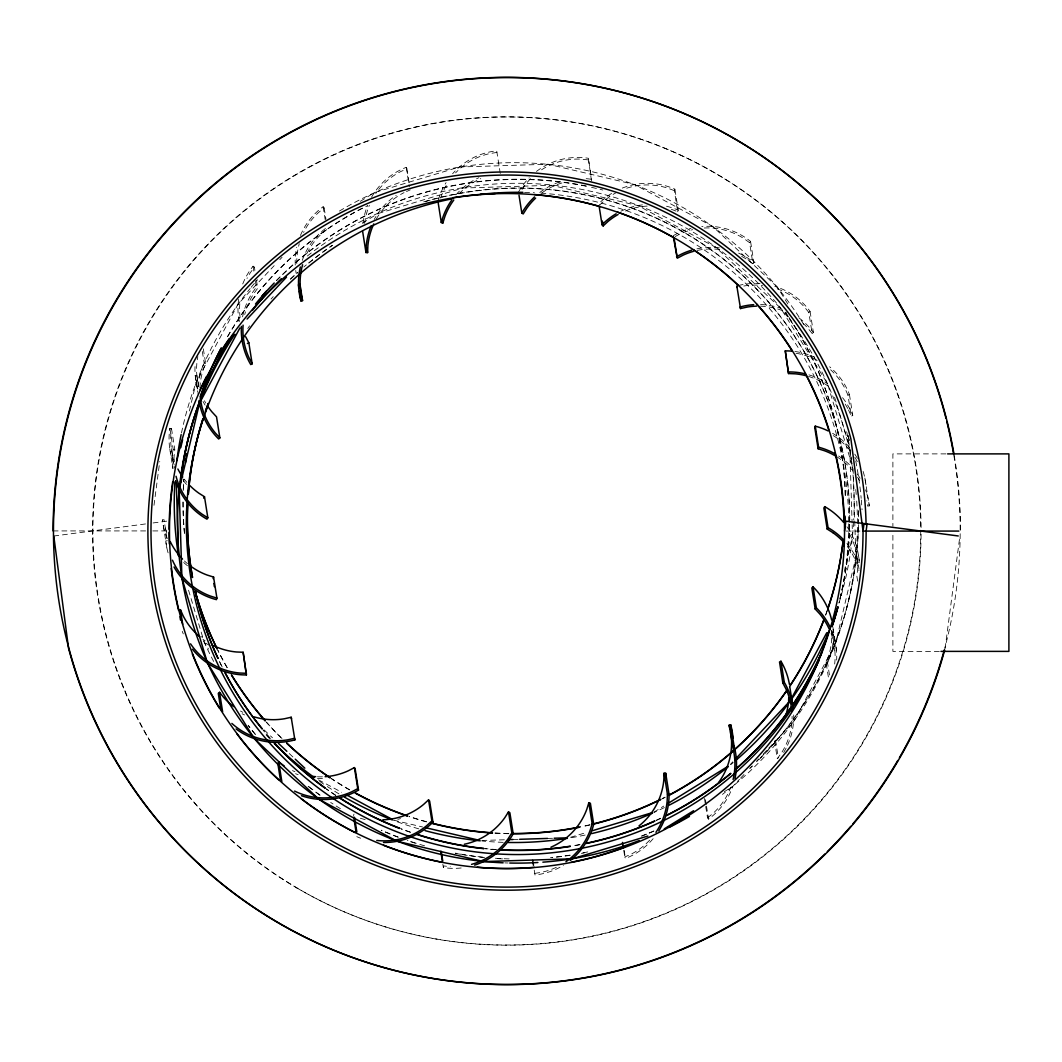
<?xml version="1.0" encoding="UTF-8"?>
<svg xmlns="http://www.w3.org/2000/svg" width="1062" height="1062" viewBox="0 0 1062 1062"><rect width="100%" height="100%" fill="white"/><g stroke="black" fill="none" stroke-linecap="round" stroke-linejoin="round"><path stroke-width="0.75" stroke-dasharray="5 3.75" d="M174.155 464.731A68.074 68.074 -9 0 1 169.867 428.318L171.486 428.504L170.77 435.261A66.441 66.441 0 0 0 174.686 461.625M171.486 428.504L174.805 449.558L174.102 456.315A66.441 66.441 0 0 0 174.075 463.019M461.187 867.973A68.154 68.141 -9 0 1 443.358 867.548L443.531 865.942L450.288 866.645M591.494 180.925L588.335 158.265L591.667 179.319M153.99 505.3L159.751 461.492M945.1 648.457L959.663 537.81M189.394 410.928L196.165 382.147L238.153 303.971L274.182 265.659M844.237 571.436L852.52 536.257L852.162 524.761M768.769 748.179L793.54 721.841L835.528 643.665L855.853 557.298L853.105 468.634M440.73 198.09L441.54 195.501A66.508 66.494 0 0 1 447.434 183.46M203.333 348.854L205.643 363.43L203.2 369.762A66.441 66.428 0 0 0 199.935 388.201M353.447 815.616L354.018 814.103M671.33 209.28L677.675 211.71L674.343 190.656L674.914 189.155A68.141 68.127 -9 0 0 621.389 188.452M677.675 211.71L678.246 210.196L674.914 189.155M828.36 676.959L826.05 662.383L828.493 656.05A66.441 66.428 0 0 0 831.639 630.908M522.039 189.448L523.5 187.151A66.521 66.508 0 0 1 532.301 177.049M242.733 283.952A68.048 68.048 -9 0 1 253.075 266.217L254.389 267.146L250.393 272.642A66.441 66.428 0 0 0 247.008 278.443M256.433 280.102L257.721 288.2L253.725 293.696A66.441 66.428 0 0 0 244.738 314.538M741.634 256.38A66.521 66.521 0 0 1 747.436 259.752L752.931 263.748L749.599 242.694L750.555 241.393A68.154 68.141 -9 0 0 701.77 226.564M752.931 263.748L753.887 262.433L750.555 241.393M279.81 259.686L282.067 257.283M730.537 764.242L732.78 761.839M705.726 806.523L707.518 817.859L708.54 819.107A68.101 68.087 -9 0 0 732.74 786.491L739.497 779.309M740.626 778.101L743.997 774.517M756.383 761.348L758.64 758.945M763.14 754.166L767.64 749.374M300.427 235.472A68.048 68.048 -9 0 1 323.14 206.718L324.162 207.953L318.892 212.227A66.455 66.455 0 0 0 303.586 232.432M810.08 311.405L813.399 332.459L812.151 333.481L808.819 312.427L810.08 311.405A68.101 68.087 -9 0 0 777.437 287.231L712.761 226.485L634.545 184.522L548.138 164.238L459.408 166.999L374.421 192.607L359.049 202.125M707.518 817.859L712.801 813.585A66.455 66.455 0 0 0 730.762 787.221M362.381 223.166L377.753 213.648A68.127 68.114 -9 0 1 396.179 195.355M653.94 812.164L663.723 806.098M724.35 791.681L732.74 786.491M675.14 236.534L679.959 234.012A66.521 66.521 0 0 1 692.636 229.657M371.514 197.28A68.061 68.061 -9 0 1 374.421 192.607A68.127 68.114 -9 0 1 406.242 167.345L406.905 168.818L400.693 171.579A66.481 66.468 0 0 0 375.762 193.51M406.507 191.532L410.237 189.872M849.427 394.44L852.759 415.494L851.286 416.145L847.954 395.104L849.427 394.44A68.074 68.061 -9 0 0 829.648 366.788M653.13 838.688A68.127 68.114 -9 0 1 625.452 858.468L624.788 856.994L631.001 854.233A66.481 66.468 0 0 0 651.019 838.675M570.52 837.294L586.264 832.555M496.95 152.424L490.232 153.486A66.508 66.494 0 0 0 455.611 172.854M166.814 547.766L162.42 519.929L164.013 519.676L167.371 540.956M167.345 540.717L165.738 540.97A68.048 68.048 -9 0 0 168.566 554.404M864.866 478.046L869.274 505.884L867.681 506.136L866.831 500.773M534.744 873.389L541.461 872.327A66.508 66.494 0 0 0 556.674 867.15M53.777 536.031L146.583 523.805M153.074 522.955L167.796 521.017M481.869 840.467L504.862 839.763M513.079 839.498L519.65 839.299M547.58 838.436L552.519 838.276M945.923 453.886L892.89 453.886L892.89 526.301M53.1 530.92L146.304 530.92M152.822 530.92L167.477 530.92M846.175 531.08L860.831 531.08M939.299 651.378L892.89 651.378L892.89 532.872M588.162 159.871L581.405 159.167A66.521 66.508 0 0 0 539.589 171.128M169.867 428.344L173.199 449.385L174.805 449.558M393.816 820.236L422.61 826.993M674.343 190.656L667.998 188.226A66.521 66.521 0 0 0 625.77 188.518M202.338 351.509L204.13 362.846L205.643 363.43M826.05 662.383L827.563 662.967L829.608 675.923M318.494 779.84L341.672 792.265M749.599 242.694L744.104 238.711A66.521 66.521 0 0 0 703.243 228.065M255.384 280.78L256.407 287.244L257.721 288.2M852.162 465.488L827.497 383.701L780.769 308.285L716.093 247.526L637.877 205.577L551.47 185.292L462.74 188.04L377.753 213.648A68.061 68.061 -9 0 0 374.182 219.529M264.106 729.913L272.483 737.785M289.249 753.529L294.041 758.029M808.819 312.427L804.545 307.144A66.508 66.494 0 0 0 776.906 288.758M812.151 333.481L807.877 328.198A66.508 66.494 0 0 0 803.151 323.432M787.818 303.984L777.437 287.231A68.141 68.141 -9 0 0 772.167 285.638M188.545 590.207L204.196 642.112L208.524 649.094M847.954 395.104L845.193 388.904A66.481 66.481 0 0 0 830.63 369.788M848.525 409.945L851.286 416.145M834.599 397.254L849.773 447.58A68.101 68.101 -9 0 0 831.785 432.845M858.574 555.877L859.596 562.356M856.968 556.116L859.012 569.073M857.645 581.113L856.875 576.254L857.592 569.497A66.441 66.441 0 0 0 847.834 531.08M832.966 627.483L835.528 643.665M836.471 650.475L833.139 629.421A68.061 68.048 -9 0 1 827.563 662.967M831.891 631.014L834.865 650.608M775.539 740.187L778.353 757.989M774.49 740.851L777.304 758.666L781.3 753.17A66.441 66.428 0 0 0 792.106 716.359M705.46 799.686L706.23 804.545M706.495 806.164L708.54 819.107M704.451 798.425L705.473 804.903M624.164 850.37L625.452 858.468M623.766 850.516L624.788 856.994M500.282 173.464L496.697 150.831A68.141 68.141 -9 0 0 459.408 166.999A68.087 68.087 -9 0 0 452.598 173.77M534.226 870.123L534.996 874.982A68.141 68.141 -9 0 0 563.404 865.304M406.905 168.818L409.202 183.394M406.242 167.345L409.321 186.779M442.841 864.309L443.358 867.548M324.162 207.953L325.968 219.29M323.153 206.705L325.198 219.648M254.389 267.146L254.893 270.385M253.075 266.204L254.097 272.682M238.525 317.697L239.043 320.936M196.828 375.205L198.514 386.701M195.209 375.337L198.289 394.772M196.165 382.147L197.705 391.865M171.394 448.642L174.46 468.077M169.787 448.881L172.867 468.315M849.826 449.226L852.109 523.115M953.835 455.332A453.54 453.54 0 0 1 944.729 648.311M855.733 460.961A356.022 356.022 0 0 1 861.176 498.343M861.322 499.976A356.022 356.022 0 0 1 862.039 509.787M921.086 534.332A414.087 414.087 0 0 1 298.09 888.602A414.087 414.087 0 0 1 300.904 171.925A414.087 414.087 0 0 1 921.099 531.08M954.207 455.479A453.54 453.54 0 0 1 960.552 531.08M187.483 565.754A68.101 68.101 -9 0 1 183.328 562.143M187.456 563.643A66.455 66.455 0 0 1 184.443 560.975M166.774 532.858A66.455 66.455 0 0 1 165.061 526.38M167.119 538.527A68.048 68.048 -9 0 1 162.406 519.929M210.064 645.683A68.127 68.127 -9 0 1 204.196 642.112M183.301 633.908A68.074 68.061 -9 0 1 182.252 631.372M205.099 640.784A66.481 66.481 0 0 1 202.908 639.231M244.552 714.952A68.101 68.087 -9 0 1 242.083 713.744M242.826 712.297A66.508 66.494 0 0 1 240.463 711.022M848.671 523.832A331.171 331.132 -9 0 1 838.94 603.123M524.548 192.368A331.171 331.132 -9 0 1 534.372 192.726M540.89 193.125A331.171 331.132 -9 0 1 848.671 522.199M455.93 194.824A68.087 68.087 -9 0 1 462.74 188.04A68.141 68.141 -9 0 1 478.896 177.673M539.775 192.474A68.114 68.114 -9 0 1 563.033 180.938M586.171 178.695A68.114 68.114 -9 0 1 591.64 179.319M855.76 489.555A339.946 339.92 -9 0 1 856.211 494.48M856.702 501.078A339.946 339.92 -9 0 1 722.439 794.389M508.101 862.994A339.946 339.92 -9 0 1 504.795 862.888M307.316 256.022A339.946 339.92 -9 0 1 852.162 463.603M302.285 260.376A68.101 68.087 -9 0 1 326.485 227.746L327.494 229.007L322.224 233.268A66.455 66.455 0 0 0 306.334 254.694M793.699 714.965A68.048 68.048 -9 0 1 786.73 746.891M786.119 748.113A68.048 68.048 -9 0 1 782.654 754.047M831.612 630.509A68.061 68.048 -9 0 1 836.644 660.086M846.945 543.465A68.074 68.074 -9 0 1 858.521 563.643M838.648 456.023A68.101 68.101 -9 0 1 852.202 467.599M808.952 374.846A68.127 68.127 -9 0 1 827.497 383.687M760.551 304.529A68.141 68.141 -9 0 1 780.769 308.285M696.938 248.84A68.154 68.141 -9 0 1 721.549 248.15M738.661 253.168A68.154 68.141 -9 0 1 753.887 262.447M620.951 211.179A68.141 68.127 -9 0 1 644.687 204.634M666.538 206.24A68.141 68.127 -9 0 1 678.246 210.196M205.072 405.087A68.061 68.048 -9 0 1 203.015 401.502M197.784 388.825A68.061 68.048 -9 0 1 195.249 362.978M198.382 386.78A68.061 68.048 -9 0 1 204.13 362.846M205.762 403.082A66.441 66.428 0 0 1 204.448 400.746M198.621 385.772A66.441 66.428 0 0 1 197.837 356.5M673.189 235.724A68.154 68.141 -9 0 1 690.937 228.41M697.283 250.42A66.521 66.521 0 0 1 722.625 249.968M611.593 193.443A68.141 68.127 -9 0 0 598.729 203.705L599.818 204.886L604.822 200.293A66.521 66.521 0 0 1 615.933 192.806M625.332 210.993A66.521 66.521 0 0 1 647.515 206.055M518.495 192.023A68.114 68.114 -9 0 1 529.234 177.792M536.443 171.433A68.114 68.114 -9 0 1 588.308 158.265M541.832 192.965A66.521 66.508 0 0 1 564.772 182.16M438.327 200.174A68.087 68.087 -9 0 1 446.067 182.611M458.943 193.895A66.508 66.494 0 0 1 480.794 178.602M363.071 223.246A68.061 68.061 -9 0 1 367.372 205.948M364.678 223.432A66.481 66.468 0 0 1 369.377 205.298M376.253 219.117A66.481 66.468 0 0 1 404.025 192.634M296.139 273.213A68.048 68.048 -9 0 1 295.727 270.491M295.249 265.022A68.048 68.048 -9 0 1 296.723 247.26M296.802 263.602A66.455 66.455 0 0 1 299.272 243.702M239.189 321.759A68.048 68.048 -9 0 1 238.777 298.515M240.131 317.485A66.441 66.428 0 0 1 240.185 300.095M242.587 316.861A68.074 68.061 -9 0 1 256.407 287.244M849.666 524.681A331.171 331.132 -9 0 1 839.166 602.22M660.604 818.457A331.171 331.132 -9 0 1 656.197 820.514M579.892 844.741A331.171 331.132 -9 0 1 571.9 846.148M495.157 849.653A331.171 331.132 -9 0 1 485.453 848.83M410.423 832.342A331.171 331.132 -9 0 1 401.263 829.024M335.791 795.504A331.171 331.132 -9 0 1 326.406 789.066M269.469 737.586A331.171 331.132 -9 0 1 263.15 730.165M221.48 665.715A331.171 331.132 -9 0 1 219.356 661.321M290.51 279.226A331.171 331.132 -9 0 1 297.732 272.576M308.843 263.057A331.171 331.132 -9 0 1 332.379 245.481M425.318 201.607A331.171 331.132 -9 0 1 849.68 523.035M849.627 524.455A331.171 331.132 -9 0 1 839.126 602.008M660.564 818.231A331.171 331.132 -9 0 1 656.157 820.289M579.865 844.516A331.171 331.132 -9 0 1 571.874 845.923M496.75 849.547A331.171 331.132 -9 0 1 485.414 848.604M410.383 832.117A331.171 331.132 -9 0 1 401.224 828.798M335.751 795.279A331.171 331.132 -9 0 1 326.379 788.84M270.505 738.581A331.171 331.132 -9 0 1 263.11 729.939M222.17 666.949A331.171 331.132 -9 0 1 219.316 661.095M247.738 328.477A331.171 331.132 -9 0 1 249.61 325.848M271.036 299.072A331.171 331.132 -9 0 1 273.239 296.63M290.47 279.001A331.171 331.132 -9 0 1 297.692 272.35M303.838 266.987A331.171 331.132 -9 0 1 306.321 264.889M308.816 262.832A331.171 331.132 -9 0 1 332.353 245.256M423.698 201.846A331.171 331.132 -9 0 1 849.653 522.809M858.375 510.45A339.946 339.92 -9 0 1 757.047 761.56M752.281 766.153A339.946 339.92 -9 0 1 749.878 768.423M653.847 831.174A339.946 339.92 -9 0 1 647.807 833.723M646.293 834.347A339.946 339.92 -9 0 1 641.7 836.166M584.591 852.786A339.946 339.92 -9 0 1 581.379 853.41M570.095 855.335A339.946 339.92 -9 0 1 552.16 857.592M502.565 858.892A339.946 339.92 -9 0 1 494.348 858.401M484.577 857.565A339.946 339.92 -9 0 1 461.797 854.498M460.165 854.22A339.946 339.92 -9 0 1 455.279 853.33M415.189 843.175A339.946 339.92 -9 0 1 407.383 840.586M398.157 837.241A339.946 339.92 -9 0 1 381.47 830.418M319.967 795.252A339.946 339.92 -9 0 1 313.383 790.393M312.082 789.411A339.946 339.92 -9 0 1 306.905 785.362M255.318 734.466A339.946 339.92 -9 0 1 248.229 725.492M276.518 280.633A339.946 339.92 -9 0 1 589.914 187.005M591.534 187.35A339.946 339.92 -9 0 1 602.818 190.032M848.02 435.619A339.946 339.92 -9 0 1 849.587 442.044M858.375 511.884A339.946 339.92 -9 0 1 858.428 523.473M858.401 525.119A339.946 339.92 -9 0 1 757.007 761.335M752.241 765.941A339.946 339.92 -9 0 1 749.838 768.198M653.82 830.949A339.946 339.92 -9 0 1 647.767 833.497M646.254 834.121A339.946 339.92 -9 0 1 640.12 836.537M587.777 851.91A339.946 339.92 -9 0 1 581.339 853.184M570.055 855.109A339.946 339.92 -9 0 1 550.488 857.538M509.123 858.906A339.946 339.92 -9 0 1 494.321 858.176M482.918 857.18A339.946 339.92 -9 0 1 455.253 853.105M424.627 845.83A339.946 339.92 -9 0 1 407.343 840.361M398.117 837.015A339.946 339.92 -9 0 1 381.431 830.192M340.424 808.673A339.946 339.92 -9 0 1 330.694 802.46M319.927 795.026A339.946 339.92 -9 0 1 306.865 785.137M255.292 734.24A339.946 339.92 -9 0 1 248.189 725.266M276.492 280.408A339.946 339.92 -9 0 1 589.875 186.779M847.98 435.393A339.946 339.92 -9 0 1 849.547 441.819M827.285 610.57A331.171 331.132 -9 0 1 825.665 615.163M665.051 797.389A331.171 331.132 -9 0 1 662.144 798.863M589.954 824.962A331.171 331.132 -9 0 1 581.976 826.74M508.817 833.697A331.171 331.132 -9 0 1 494.082 833.126M426.433 821.895A331.171 331.132 -9 0 1 409.189 816.651M349.597 789.942A331.171 331.132 -9 0 1 331.463 778.765M280.833 737.546A331.171 331.132 -9 0 1 266.217 722.067M227.175 667.746A331.171 331.132 -9 0 1 217.883 650.435M184.483 533.363A331.171 331.132 -9 0 1 183.062 500.56M183.328 489.091A331.171 331.132 -9 0 1 183.872 479.307M227.6 336.734A331.171 331.132 -9 0 1 367.757 205.616M785.389 312.52A331.171 331.132 -9 0 1 788.177 316.569M789.106 317.936A331.171 331.132 -9 0 1 845.352 498.078M827.245 610.345A331.171 331.132 -9 0 1 825.625 614.938M665.024 797.164A331.171 331.132 -9 0 1 662.104 798.637M589.928 824.736A331.171 331.132 -9 0 1 581.936 826.515M508.778 833.471A331.171 331.132 -9 0 1 494.056 832.9M426.393 821.669A331.171 331.132 -9 0 1 409.149 816.426M349.571 789.716A331.171 331.132 -9 0 1 331.437 778.539M281.974 738.475A331.171 331.132 -9 0 1 266.177 721.841M227.135 667.52A331.171 331.132 -9 0 1 217.843 650.209M184.443 533.137A331.171 331.132 -9 0 1 183.022 500.335M183.235 490.498A331.171 331.132 -9 0 1 183.832 479.095M227.56 336.508A331.171 331.132 -9 0 1 364.797 206.851M785.349 312.294A331.171 331.132 -9 0 1 788.15 316.343M789.066 317.711A331.171 331.132 -9 0 1 845.312 497.852M851.166 457.523A339.946 339.92 -9 0 1 853.715 520.141M853.622 521.787A339.946 339.92 -9 0 1 839.099 602.658M733.245 762.569A339.946 339.92 -9 0 1 730.736 764.667M664.374 807.571A339.946 339.92 -9 0 1 654.006 812.457M585.109 835.051A339.946 339.92 -9 0 1 568.993 838.077M503.189 842.352A339.946 339.92 -9 0 1 481.869 840.985M418.747 828.851A339.946 339.92 -9 0 1 393.829 820.501M338.964 793.885A339.946 339.92 -9 0 1 325.038 785.044M323.684 784.128A339.946 339.92 -9 0 1 319.635 781.34M269.536 738.608A339.946 339.92 -9 0 1 263.88 732.594M213.661 661.453A339.946 339.92 -9 0 1 201.674 636.337M181.469 432.991A339.946 339.92 -9 0 1 250.128 288.559M251.176 287.284A339.946 339.92 -9 0 1 257.562 279.704M339.402 211.072A339.946 339.92 -9 0 1 804.983 326.485M846.693 431.73A339.946 339.92 -9 0 1 850.941 455.903M186.554 484.431A68.074 68.074 -9 0 1 183.036 480.197M322.476 778.446A68.154 68.141 -9 0 1 316.98 778.366M400.493 818.603A68.141 68.127 -9 0 1 397.838 819.333M365.155 819.572A68.141 68.127 -9 0 1 357.27 817.169M738.143 285.585A68.141 68.141 -9 0 1 759.967 283.634M846.945 526.779A68.048 68.048 -9 0 1 859.238 562.727M854.777 454.138A68.048 68.048 -9 0 1 857.658 458.824M863.114 471.409A68.048 68.048 -9 0 1 865.942 484.843M833.298 435.619A66.455 66.455 0 0 1 851.087 451.762M854.883 457.297A66.455 66.455 0 0 1 857.512 461.983M836.63 456.66A66.455 66.455 0 0 1 851.883 469.696M857.499 477.21A66.455 66.455 0 0 1 859.57 480.661M857.326 474.05A68.048 68.048 -9 0 1 860.99 479.865M865.57 489.861A68.048 68.048 -9 0 1 866.446 492.463M866.857 493.764A68.048 68.048 -9 0 1 869.274 505.884M794.88 351.482A68.127 68.127 -9 0 1 814.607 357.23M795.996 353.274A66.481 66.481 0 0 1 817.528 360.496M808.487 376.399A66.481 66.481 0 0 1 830.909 388.227M845.193 404.131A66.481 66.481 0 0 1 848.525 409.945M842.564 397.666A68.074 68.061 -9 0 1 852.759 415.494M743.798 286.023A66.508 66.494 0 0 1 762.529 285.492M760.498 306.148A66.508 66.494 0 0 1 786.451 312.334M798.929 317.883A68.101 68.087 -9 0 1 813.412 332.459M298.143 774.676A68.127 68.114 -9 0 1 295.568 773.707M322.436 776.826A66.521 66.521 0 0 1 317.06 776.76M294.917 771.702A66.521 66.521 0 0 1 292.462 770.614M360.589 838.21A68.141 68.141 -9 0 1 356.779 836.657M831.081 633.629A66.441 66.428 0 0 1 834.679 664.015M847.37 546.598A66.441 66.441 0 0 1 858.985 570.599M186.859 482.334A66.441 66.441 0 0 1 184.323 479.214M172.933 468.568A68.048 68.048 -9 0 1 173.199 449.385M296.789 887.898A414.087 414.087 0 0 0 920.714 534.173A414.087 414.087 0 0 0 302.418 170.703A414.087 414.087 0 0 0 296.789 887.898"/><path stroke-width="1.5" d="M213.223 645.497A66.481 66.481 0 0 0 236.361 651.975L243.145 652.267L246.411 674.928A68.127 68.127 -9 0 1 207.528 663.166A68.074 68.061 -9 0 1 192.461 649.201M246.411 674.928L243.145 652.267M362.646 231.476L365.978 252.53L367.598 252.597L367.877 245.813A66.481 66.468 0 0 1 373.797 223.896M658.772 830.909A68.061 68.061 -9 0 0 669.047 794.336L665.715 773.282L664.095 773.216L663.816 779.999A66.481 66.468 0 0 1 638.952 825.944M664.095 773.216L667.427 794.27L667.148 801.053A66.481 66.468 0 0 1 655.931 832.303M792.146 351.177A68.127 68.127 -9 0 0 785.269 350.885L788.535 373.545L795.332 373.824A66.481 66.481 0 0 1 805.899 375.669M788.535 373.545L785.269 350.885M844.542 531.08A337.543 337.543 0 0 0 338.234 238.764A337.543 337.543 0 0 0 338.234 823.395A337.543 337.543 0 0 0 844.542 531.08L845.856 521.177L958.256 535.965M864.03 523.566L863.034 531.08A356.022 356.022 0 0 1 356.54 853.742A356.022 356.022 0 0 1 278.164 258.345A356.022 356.022 0 0 1 850.901 438.925L863.034 531.08L958.906 531.08M867.07 523.964L866.127 531.08A359.115 359.115 0 0 1 329.339 843.162A359.115 359.115 0 0 1 323.684 222.277A359.115 359.115 0 0 1 866.074 524.535M180.739 447.713L182.611 439.721M213.104 578.604L213.581 577.064L207.103 575.033A66.455 66.455 0 0 1 190.616 566.139M213.581 577.064L216.913 598.105L216.436 599.645A68.101 68.101 -9 0 1 181.907 578.232A68.048 68.048 -9 0 1 174.035 566.989M438.234 203.121L441.301 222.542L442.854 223.033L444.872 216.555A66.508 66.494 0 0 1 453.779 200.068M570.161 860.578A68.141 68.141 -9 0 0 572.272 858.813A68.087 68.087 -9 0 0 593.711 824.311L590.379 803.27L588.839 802.779L586.808 809.257A66.508 66.494 0 0 1 550.899 847.211M588.839 802.779L592.171 823.833L590.14 830.311A66.508 66.494 0 0 1 565.927 861.72M828.134 430.92A68.101 68.101 -9 0 0 815.258 426.167L814.78 427.707L818.112 448.748L824.59 450.779A66.455 66.455 0 0 1 835.489 455.97M818.112 448.748L818.59 447.208L815.258 426.167M239.932 327.919L199.497 403.188L179.173 489.555L181.921 578.232L207.528 663.166L254.256 738.581L318.932 799.328L397.148 841.29L483.555 861.574L572.272 858.813L647.82 836.059M790.991 699.34L826.754 632.753M203.638 498.131L204.501 496.764L198.767 493.126A66.441 66.441 0 0 1 188.664 484.325M204.501 496.764L207.833 517.818L206.971 519.172A68.074 68.074 -9 0 1 175.602 480.621M474.621 865.132A68.114 68.114 -9 0 0 513.198 833.789L509.866 812.735L508.499 811.872L504.862 817.607A66.521 66.508 0 0 1 464.306 844.263M508.499 811.872L511.831 832.927L508.194 838.661A66.521 66.508 0 0 1 471.555 864.362M843.613 522.411A68.074 68.074 -9 0 0 824.723 506.64L823.86 507.994L827.192 529.049L832.927 532.686M827.192 529.049L828.055 527.681L824.723 506.64M284.258 766.06L278.762 762.065L277.806 763.379L280.368 779.561M247.114 319.038L286.514 277.142M735.037 759.449L789.079 701.982M207.9 406.494A66.441 66.428 0 0 0 211.922 411.857L216.529 416.848L219.861 437.902L218.666 438.991A68.061 68.048 -9 0 1 199.032 400.48M599.233 206.931L602.048 224.746L603.15 225.94L608.141 221.334A66.521 66.521 0 0 1 618.097 214.497M383.475 842.485A68.141 68.127 -9 0 0 432.964 822.107L429.632 801.067L428.544 799.872L423.539 804.478A66.521 66.521 0 0 1 382.838 819.798M428.544 799.872L431.876 820.926L426.871 825.519A66.521 66.521 0 0 1 376.784 840.44M831.626 619.929A68.061 68.048 -9 0 0 813.027 586.821L811.833 587.91L815.165 608.964L819.771 613.955A66.441 66.428 0 0 1 829.037 628.677M815.165 608.964L816.359 607.862L813.027 586.821M233.72 706.628A66.508 66.494 0 0 1 223.816 697.615L219.542 692.331L218.281 693.353L220.843 709.549M667.918 803.509L728.014 766.299M664.254 828.878L693.605 810.718M247.406 343.517L248.827 342.774L245.68 336.76M248.827 342.774L252.159 363.815L250.738 364.571A68.048 68.048 -9 0 1 241.393 326.392M301.475 795.717A68.154 68.141 -9 0 0 358.505 790.088L355.173 769.034L354.416 767.6L348.402 770.746A66.521 66.521 0 0 1 325.118 776.694M354.416 767.6L357.748 788.654L351.734 791.801A66.521 66.521 0 0 1 294.586 791.084M789.424 684.353A68.048 68.048 -9 0 0 780.955 661.241L779.521 661.998L782.853 683.039L786.013 689.052A66.441 66.428 0 0 1 791.84 710.996M782.853 683.039L784.287 682.295L780.955 661.241M178.92 610.318L180.407 609.668L183.168 615.867A66.481 66.481 0 0 0 199.749 636.735M592.556 830.657L652.36 812.629M299.444 291.253L300.971 300.971L302.551 300.612L299.988 284.417M753.688 304.661A68.141 68.141 -9 0 0 740.148 306.984L740.506 308.551L747.13 307.077A66.508 66.494 0 0 1 756.476 306.148M291.546 718.828L291.187 717.248L284.563 718.735A66.508 66.494 0 0 1 254.017 716.837M733.099 779.521A66.455 66.455 0 0 0 733.961 752.878L729.143 725.2L730.709 724.842A68.048 68.048 -9 0 1 733.032 738.369M732.475 746.254L734.041 745.896L730.709 724.842M508.154 839.657L513.079 839.498M519.65 839.299L547.58 838.436M554.165 838.223L567.307 837.825M947.583 453.886L1008.9 453.886L1008.9 651.378L940.959 651.378M246.477 673.308L239.693 673.029A66.481 66.481 0 0 1 190.563 643.851M667.427 794.27L669.047 794.336M425.809 827.749L478.617 840.148M216.913 598.105L210.435 596.074A66.455 66.455 0 0 1 172.469 560.192M592.171 823.833L593.711 824.311M346.013 794.602L392.356 819.452M519.013 195.262L521.827 213.077L523.194 213.94L526.832 208.205A66.521 66.508 0 0 1 535.633 198.103M207.833 517.818L202.099 514.181A66.441 66.441 0 0 1 176.04 476.267M511.831 832.927L513.198 833.789M278.47 743.413L286.859 751.285M295.236 759.157L304.821 768.158M219.861 437.902L215.254 432.911A66.441 66.428 0 0 1 200.16 396.245M431.876 820.926L432.964 822.107M673.441 237.344L677.264 258.212L683.291 255.066A66.521 66.521 0 0 1 693.367 251.375M252.159 363.815L249.012 357.801A66.441 66.428 0 0 1 243.092 325.145M357.748 788.654L358.505 790.088M737.174 287.51L736.816 285.93L740.506 308.551M729.143 725.2L730.032 729.169M302.551 300.612L301.064 293.988A66.455 66.455 0 0 1 302.604 264.743M236.096 728.983A68.101 68.087 -9 0 0 254.256 738.581A68.141 68.141 -9 0 0 294.878 739.882L294.519 738.302L287.895 739.789A66.508 66.494 0 0 1 231.874 723.421M789.823 687.074L792.65 704.876M674.197 238.777L677.012 256.592M602.38 221.082L603.15 225.94M622.478 842.418L622.996 845.657M442.336 219.794L442.854 223.033M532.699 860.419L533.469 865.291M366.828 247.738L367.598 252.597M441.221 851.366L442.761 861.083M440.796 851.352L442.336 861.07M298.409 284.775L298.926 288.014M354.535 817.342L356.845 831.918M353.699 817.236L356.009 831.798M291.187 717.248L294.878 739.882M278.762 762.065L281.828 781.499M213.874 583.463L214.378 586.689M219.542 692.331L222.622 711.766M180.407 609.668L182.704 624.23M179.956 616.796L180.46 620.035M53.777 536.031L68.552 648.311A453.54 453.54 0 0 0 825.028 853.928M176.305 483.29L178.535 555.532M944.304 649.878A453.54 453.54 0 0 1 899.421 757.697M897.775 760.511A453.54 453.54 0 0 1 852.945 823.793M850.795 826.316A453.54 453.54 0 0 1 827.338 851.631M53.1 530.92A453.54 453.54 0 0 1 945.976 418.282M946.773 421.455A453.54 453.54 0 0 1 953.557 453.7M843.985 542.297A337.543 337.543 0 0 1 843.865 545.549M828.586 632.328A337.543 337.543 0 0 1 813.904 670.653M687.924 815.656A337.543 337.543 0 0 1 668.33 827.218M625.093 846.998A337.543 337.543 0 0 1 571.781 862.118M534.345 867.322A337.543 337.543 0 0 1 477.303 867.189M441.5 862.118A337.543 337.543 0 0 1 383.581 845.233M355.066 832.515A337.543 337.543 0 0 1 301.157 798.717M278.536 779.72A337.543 337.543 0 0 1 236.866 733.789M219.316 708.062A337.543 337.543 0 0 1 192.341 653.993M178.602 610.424A337.543 337.543 0 0 1 171.194 568.449M169.349 543.917A337.543 337.543 0 0 1 169.11 532.54M169.11 529.301A337.543 337.543 0 0 1 172.668 481.975M179.783 446.69A337.543 337.543 0 0 1 180.606 443.558M200.068 389.701A337.543 337.543 0 0 1 206.532 376.439M219.316 353.792A337.543 337.543 0 0 1 229.166 338.725M452.81 197.705A337.543 337.543 0 0 1 495.277 193.576M534.345 194.519A337.543 337.543 0 0 1 600.256 206.625M617.38 212.068A337.543 337.543 0 0 1 674.012 237.795M693.406 249.769A337.543 337.543 0 0 1 738.329 285.466M756.542 304.024A337.543 337.543 0 0 1 792.239 351.018M805.235 373.532A337.543 337.543 0 0 1 828.586 429.513M835.064 453.009A337.543 337.543 0 0 1 844.038 521.19M944.676 650.037A453.54 453.54 0 0 1 234.888 893.912A453.54 453.54 0 0 1 270.252 144.233A453.54 453.54 0 0 1 953.928 453.846M182.531 559.09A66.455 66.455 0 0 1 170.252 541.58M837.719 607.902A331.171 331.132 -9 0 1 832.143 626.753M819.16 660.086A331.171 331.132 -9 0 1 258.093 729.262A331.171 331.132 -9 0 1 452.956 198.647M480.263 194.399A331.171 331.132 -9 0 1 522.916 192.341M689.437 816.426A339.946 339.92 -9 0 1 669.1 827.431M639.098 840.626A339.946 339.92 -9 0 1 572.259 858.68M569.033 859.198A339.946 339.92 -9 0 1 542.868 862.171M537.903 862.503A339.946 339.92 -9 0 1 509.747 863.034M503.149 862.822A339.946 339.92 -9 0 1 318.892 799.115M316.264 797.19A339.946 339.92 -9 0 1 207.555 662.914M206.891 661.427A339.946 339.92 -9 0 1 234.914 334.211M252.358 310.449A339.946 339.92 -9 0 1 281.337 278.682M676.521 256.778A68.154 68.141 -9 0 1 691.614 250.194M602.048 224.746A68.141 68.127 -9 0 1 616.106 213.781M521.827 213.077A68.114 68.114 -9 0 1 534.531 196.921M441.301 222.542A68.087 68.087 -9 0 1 451.669 200.227M365.978 252.53A68.061 68.061 -9 0 1 371.222 225.728M300.971 300.971A68.048 68.048 -9 0 1 300.347 266.974M837.891 606.986A331.171 331.132 -9 0 1 832.648 624.217M822.174 651.524A331.171 331.132 -9 0 1 792.995 704.637M791.163 707.319A331.171 331.132 -9 0 1 735.674 769.353M730.722 773.574A331.171 331.132 -9 0 1 666.458 815.603M654.723 821.178A331.171 331.132 -9 0 1 586.29 843.467M570.307 846.414A331.171 331.132 -9 0 1 500.043 849.958M483.834 848.657A331.171 331.132 -9 0 1 416.609 834.413M399.75 828.453A331.171 331.132 -9 0 1 339.893 798.173M325.091 788.123A331.171 331.132 -9 0 1 274.925 743.652M262.128 728.904A331.171 331.132 -9 0 1 225.171 672.989M217.975 658.387A331.171 331.132 -9 0 1 195.408 591.879M192.514 577.502A331.171 331.132 -9 0 1 187.801 502.565M188.319 494.427A331.171 331.132 -9 0 1 202.908 419.132M205.47 411.392A331.171 331.132 -9 0 1 208.218 403.746M837.852 606.76A331.171 331.132 -9 0 1 832.621 623.991M822.134 651.298A331.171 331.132 -9 0 1 792.969 704.411M791.137 707.093A331.171 331.132 -9 0 1 736.869 768.065M730.696 773.348A331.171 331.132 -9 0 1 666.432 815.377M654.683 820.966A331.171 331.132 -9 0 1 587.857 842.909M570.267 846.188A331.171 331.132 -9 0 1 501.636 849.826M483.807 848.432A331.171 331.132 -9 0 1 418.136 834.679M399.724 828.227A331.171 331.132 -9 0 1 339.867 797.947M325.065 787.898A331.171 331.132 -9 0 1 274.885 743.427M262.088 728.678A331.171 331.132 -9 0 1 225.144 672.764M217.936 658.161A331.171 331.132 -9 0 1 195.381 591.653M192.487 577.277A331.171 331.132 -9 0 1 187.616 505.605M188.279 494.202A331.171 331.132 -9 0 1 202.869 418.906M205.431 411.167A331.171 331.132 -9 0 1 208.179 403.52M180.62 482.241A339.946 339.92 -9 0 1 199.988 400.653M200.559 399.126A339.946 339.92 -9 0 1 233.268 334.464M255.491 304.024A339.946 339.92 -9 0 1 274.208 283.01M180.58 482.015A339.946 339.92 -9 0 1 199.948 400.427M200.532 398.9A339.946 339.92 -9 0 1 230.573 338.406M261.849 296.218A339.946 339.92 -9 0 1 266.243 291.267M845.1 516.119A331.171 331.132 -9 0 1 844.768 522.65M843.215 540.425A331.171 331.132 -9 0 1 827.816 609.03M823.979 619.717A331.171 331.132 -9 0 1 789.584 686.543M786.836 690.579A331.171 331.132 -9 0 1 669.405 795.119M660.683 799.593A331.171 331.132 -9 0 1 593.154 824.192M578.777 827.391A331.171 331.132 -9 0 1 512.096 833.736M492.463 833.02A331.171 331.132 -9 0 1 431.199 823.169M407.649 816.134A331.171 331.132 -9 0 1 355.345 793.155M330.109 777.862A331.171 331.132 -9 0 1 286.74 743.267M265.142 720.846A331.171 331.132 -9 0 1 231.357 674.821M217.152 648.975A331.171 331.132 -9 0 1 195.076 591.043M185.412 463.178A331.171 331.132 -9 0 1 186.713 453.487M200.625 396.192A331.171 331.132 -9 0 1 221.228 348.256M844.994 517.539A331.171 331.132 -9 0 1 844.741 522.424M843.175 540.2A331.171 331.132 -9 0 1 828.294 607.252M823.939 619.491A331.171 331.132 -9 0 1 790.447 684.963M786.809 690.353A331.171 331.132 -9 0 1 736.205 748.06M733.776 750.25A331.171 331.132 -9 0 1 669.379 794.894M660.644 799.367A331.171 331.132 -9 0 1 593.114 823.966M580.33 826.833A331.171 331.132 -9 0 1 512.07 833.511M492.423 832.807A331.171 331.132 -9 0 1 431.159 822.944M407.609 815.908A331.171 331.132 -9 0 1 355.305 792.929M330.07 777.636A331.171 331.132 -9 0 1 286.713 743.042M265.102 720.62A331.171 331.132 -9 0 1 232.18 676.003M217.113 648.749A331.171 331.132 -9 0 1 195.488 592.41M200.585 395.967A331.171 331.132 -9 0 1 221.201 348.031M829.82 628.916A339.946 339.92 -9 0 1 791.19 699.685M789.292 702.34A339.946 339.92 -9 0 1 735.74 760.445M728.2 766.724A339.946 339.92 -9 0 1 668.781 805.354M652.519 813.12A339.946 339.92 -9 0 1 591.547 833.617M567.387 838.343A339.946 339.92 -9 0 1 508.14 842.471M480.25 840.825A339.946 339.92 -9 0 1 425.119 830.643M392.303 819.917A339.946 339.92 -9 0 1 344.659 797.23M314.312 777.557A339.946 339.92 -9 0 1 274.182 743.32M178.443 555.784A339.946 339.92 -9 0 1 174.898 481.79M176.863 460.629A339.946 339.92 -9 0 1 181.137 434.61M818.59 447.208A68.101 68.101 -9 0 1 835.117 453.886M788.601 371.939A68.127 68.127 -9 0 1 804.969 373.771M315.719 776.667A66.521 66.521 0 0 1 313.051 776.428M665.715 773.282A68.061 68.061 -9 0 1 665.622 777.411M730.629 731.824A66.455 66.455 0 0 1 718.496 782.628M734.041 745.896A68.048 68.048 -9 0 1 734.97 778.552M788.734 697.986A66.441 66.428 0 0 1 788.601 700.668M788.482 702.009A66.441 66.428 0 0 1 786.278 713.863M784.287 682.295A68.048 68.048 -9 0 1 793.155 708.115M816.359 607.862A68.061 68.048 -9 0 1 829.926 626.753M832.927 532.686A66.441 66.441 0 0 1 843.029 541.487M828.055 527.681A68.074 68.074 -9 0 1 844.21 540.372M182.73 477.05A66.441 66.441 0 0 1 177.898 469.006"/></g></svg>
